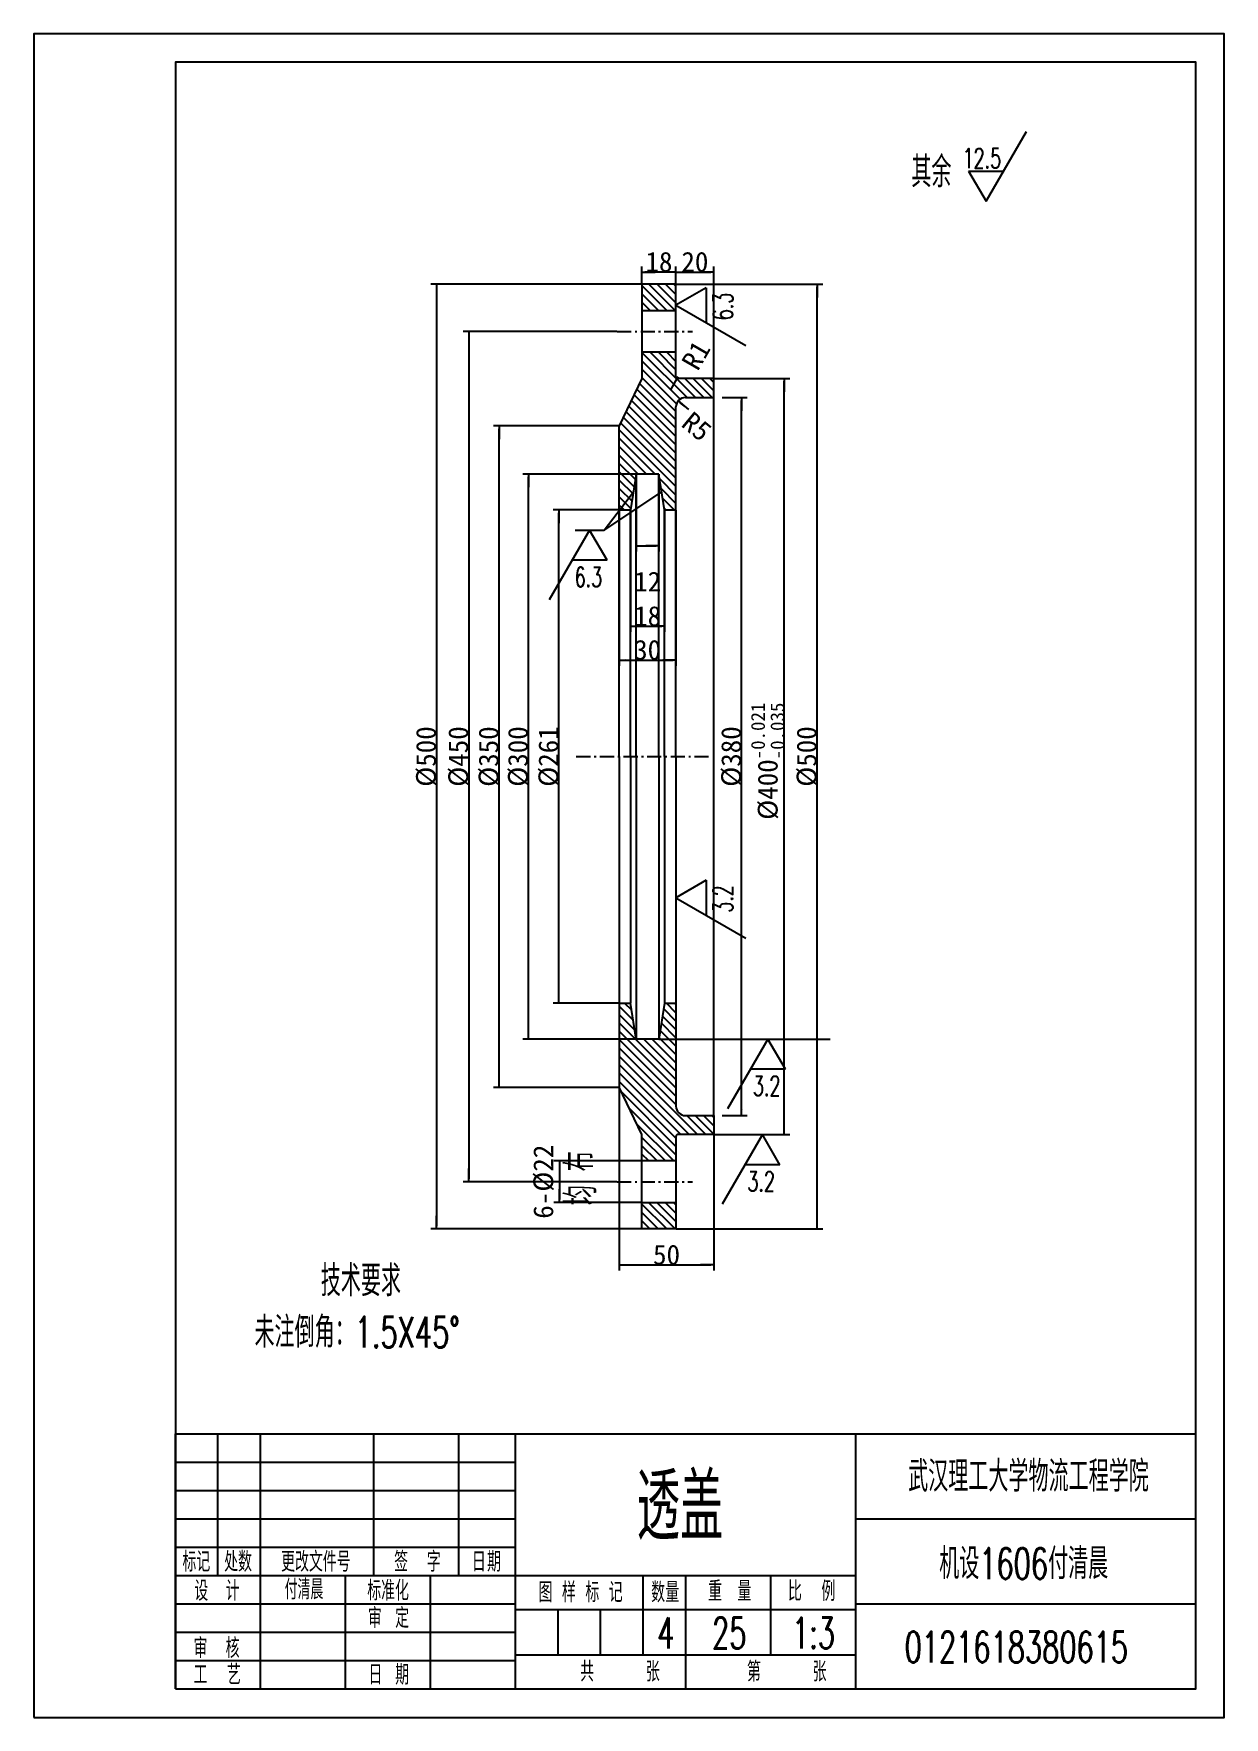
# Model space of a CAD drawing. Extents: x -50930 to -47866, y -71942 to -70760.
# Drawn here: x -50930 to -50300, y -71651 to -70760 of the extents above; entities outside this region: 3.
import ezdxf
from ezdxf.enums import TextEntityAlignment as Align

# ---------------------------------------------------------------- set-up
doc = ezdxf.new("R2010")
doc.units = 0
doc.header["$MEASUREMENT"] = 0
doc.linetypes.add('LINEL4', pattern=[12.5, 7.5, -2, 1, -2])
doc.layers.get('0').update_dxf_attribs({"linetype": 'CONTINUOUS'})
doc.layers.get('Defpoints').update_dxf_attribs({"linetype": 'CONTINUOUS'})
for name, color, linetype in [('L0', 7, 'CONTINUOUS'), ('L1', 7, 'CONTINUOUS'), ('L3', 4, 'CONTINUOUS'), ('L4', 1, 'LINEL4'), ('L8', 112, 'CONTINUOUS')]:
    doc.layers.add(name, color=color, linetype=linetype)
doc.styles.add('HZ', font='ROMANS', dxfattribs={"width": 0.65, "bigfont": 'HZTXT'})
doc.dimstyles.get("Standard").update_dxf_attribs({"dimtxt": 0.18, "dimasz": 0.18, "dimexe": 0.18, "dimexo": 0.0625, "dimgap": 0.09, "dimtad": 0, "dimtih": 1, "dimtoh": 1, "dimdec": 4, "dimzin": 0, "dimdsep": 46, "dimtxsty": 'Standard', "dimcen": 0.09, "dimadec": 0, "dimazin": 0, "dimtfac": 1, "dimtdec": 4, "dimtofl": 0, "dimtmove": 0, "dimatfit": 3, "dimfxl": 1, "dimtolj": 1, "dimtzin": 0, "dimarcsym": 0})
pattern_1 = [(135, (-122795.0257, -22186.838), (-2.20970869, -2.20970869), [])]

# ---------------------------------------------------------------- blocks, each defined once
blk = doc.blocks.new('D_BLK')
blk.add_line((0, 0), (-4.66, 0))
blk.add_solid([(0, 0), (-2.33, -0.33), (-2.33, 0.33)])
blk = doc.blocks.new('*D22')
at = {"layer": 'Defpoints', "color": 0, "transparency": 16777216}
for p in [(-50651.62, -71012.54), (-50619.67, -71012.54), (-50619.67, -71273.54)]:
    blk.add_point(p, dxfattribs=at)
at = {"layer": 'L8', "color": 0, "lineweight": -2, "transparency": 16777216}
for p, q in [((-50619.73, -71012.54), (-50654.62, -71012.54)), ((-50651.62, -71272.04), (-50651.62, -71014.04)), ((-50619.73, -71273.54), (-50654.62, -71273.54))]:
    blk.add_line(p, q, dxfattribs=at)
at = {"layer": 'L8', "color": 0, "lineweight": -2, "transparency": 16777216, "xscale": 1.5, "yscale": 1.5, "zscale": 1.5}
for p, rotation in [((-50651.62, -71012.54), 90), ((-50651.62, -71273.54), 270)]:
    blk.add_blockref('D_BLK', p, dxfattribs=dict(at, rotation=rotation))
at = {"layer": 'L8', "color": 0, "transparency": 16777216, "insert": (-50656.96, -71143.04), "char_height": 3.5, "attachment_point": 5, "rotation": 90}
blk.add_mtext('\\A1;{\\H3x;%%C261}', dxfattribs=at)
blk = doc.blocks.new('*D23')
at = {"layer": 'Defpoints', "color": 0, "transparency": 16777216}
for p in [(-50619.67, -71318.04), (-50569.67, -71343.04), (-50569.67, -71412.08)]:
    blk.add_point(p, dxfattribs=at)
at = {"layer": 'L8', "color": 0, "lineweight": -2, "transparency": 16777216}
for p, q in [((-50619.67, -71318.1), (-50619.67, -71415.08)), ((-50569.67, -71343.1), (-50569.67, -71415.08)), ((-50618.17, -71412.08), (-50571.17, -71412.08))]:
    blk.add_line(p, q, dxfattribs=at)
at = {"layer": 'L8', "color": 0, "lineweight": -2, "transparency": 16777216, "xscale": 1.5, "yscale": 1.5, "zscale": 1.5, "rotation": 180}
blk.add_blockref('D_BLK', (-50619.67, -71412.08), dxfattribs=at)
at = {"layer": 'L8', "color": 0, "lineweight": -2, "transparency": 16777216, "xscale": 1.5, "yscale": 1.5, "zscale": 1.5}
blk.add_blockref('D_BLK', (-50569.67, -71412.08), dxfattribs=at)
at = {"layer": 'L8', "color": 0, "transparency": 16777216, "insert": (-50594.67, -71406.74), "char_height": 3.5, "attachment_point": 5}
blk.add_mtext('\\A1;{\\H3x;50}', dxfattribs=at)
blk = doc.blocks.new('*D24')
at = {"layer": 'Defpoints', "color": 0, "transparency": 16777216}
for p in [(-50565.33, -70953.04), (-50554.93, -70953.04), (-50565.33, -71333.04)]:
    blk.add_point(p, dxfattribs=at)
at = {"layer": 'L8', "color": 0, "lineweight": -2, "transparency": 16777216}
for p, q in [((-50565.27, -70953.04), (-50551.93, -70953.04)), ((-50554.93, -71331.54), (-50554.93, -70954.54)), ((-50565.27, -71333.04), (-50551.93, -71333.04))]:
    blk.add_line(p, q, dxfattribs=at)
at = {"layer": 'L8', "color": 0, "lineweight": -2, "transparency": 16777216, "xscale": 1.5, "yscale": 1.5, "zscale": 1.5}
for p, rotation in [((-50554.93, -70953.04), 90), ((-50554.93, -71333.04), 270)]:
    blk.add_blockref('D_BLK', p, dxfattribs=dict(at, rotation=rotation))
at = {"layer": 'L8', "color": 0, "transparency": 16777216, "insert": (-50560.27, -71143.04), "char_height": 3.5, "attachment_point": 5, "rotation": 90}
blk.add_mtext('\\A1;{\\H3x;%%C380}', dxfattribs=at)
blk = doc.blocks.new('*D25')
at = {"layer": 'Defpoints', "color": 0, "transparency": 16777216}
for p in [(-50569.67, -70942.97), (-50532.48, -70942.97), (-50569.67, -71343.04)]:
    blk.add_point(p, dxfattribs=at)
at = {"layer": 'L8', "color": 0, "lineweight": -2, "transparency": 16777216}
for p, q in [((-50569.61, -70942.97), (-50529.48, -70942.97)), ((-50532.48, -71341.54), (-50532.48, -70944.47)), ((-50569.61, -71343.04), (-50529.48, -71343.04))]:
    blk.add_line(p, q, dxfattribs=at)
at = {"layer": 'L8', "color": 0, "lineweight": -2, "transparency": 16777216, "xscale": 1.5, "yscale": 1.5, "zscale": 1.5}
for p, rotation in [((-50532.48, -70942.97), 90), ((-50532.48, -71343.04), 270)]:
    blk.add_blockref('D_BLK', p, dxfattribs=dict(at, rotation=rotation))
at = {"layer": 'L8', "color": 0, "transparency": 16777216, "insert": (-50541.15, -71143.01), "char_height": 3.5, "attachment_point": 5, "rotation": 90}
blk.add_mtext('\\A1;{\\H3x;%%C400\\H0.7x;\\S-0.021 ^ -0.035;}', dxfattribs=at)
blk = doc.blocks.new('*D26')
at = {"layer": 'Defpoints', "color": 0, "transparency": 16777216}
for p in [(-50589.67, -70893.04), (-50515, -70893.04), (-50589.67, -71393.04)]:
    blk.add_point(p, dxfattribs=at)
at = {"layer": 'L8', "color": 0, "lineweight": -2, "transparency": 16777216}
for p, q in [((-50589.61, -70893.04), (-50512, -70893.04)), ((-50515, -71391.54), (-50515, -70894.54)), ((-50589.61, -71393.04), (-50512, -71393.04))]:
    blk.add_line(p, q, dxfattribs=at)
at = {"layer": 'L8', "color": 0, "lineweight": -2, "transparency": 16777216, "xscale": 1.5, "yscale": 1.5, "zscale": 1.5}
for p, rotation in [((-50515, -70893.04), 90), ((-50515, -71393.04), 270)]:
    blk.add_blockref('D_BLK', p, dxfattribs=dict(at, rotation=rotation))
at = {"layer": 'L8', "color": 0, "transparency": 16777216, "insert": (-50520.34, -71143.04), "char_height": 3.5, "attachment_point": 5, "rotation": 90}
blk.add_mtext('\\A1;{\\H3x;%%C500}', dxfattribs=at)
blk = doc.blocks.new('*D27')
at = {"layer": 'Defpoints', "color": 0, "transparency": 16777216}
for p in [(-50607.67, -70886.63), (-50607.67, -70893.04), (-50589.67, -70893.04)]:
    blk.add_point(p, dxfattribs=at)
at = {"layer": 'L8', "color": 0, "lineweight": -2, "transparency": 16777216}
for p, q in [((-50607.67, -70892.97), (-50607.67, -70883.63)), ((-50591.17, -70886.63), (-50606.17, -70886.63)), ((-50589.67, -70892.97), (-50589.67, -70883.63))]:
    blk.add_line(p, q, dxfattribs=at)
at = {"layer": 'L8', "color": 0, "lineweight": -2, "transparency": 16777216, "xscale": 1.5, "yscale": 1.5, "zscale": 1.5, "rotation": 180}
blk.add_blockref('D_BLK', (-50607.67, -70886.63), dxfattribs=at)
at = {"layer": 'L8', "color": 0, "lineweight": -2, "transparency": 16777216, "xscale": 1.5, "yscale": 1.5, "zscale": 1.5}
blk.add_blockref('D_BLK', (-50589.67, -70886.63), dxfattribs=at)
at = {"layer": 'L8', "color": 0, "transparency": 16777216, "insert": (-50598.67, -70881.29), "char_height": 3.5, "attachment_point": 5}
blk.add_mtext('\\A1;{\\H3x;18}', dxfattribs=at)
blk = doc.blocks.new('*D28')
at = {"layer": 'Defpoints', "color": 0, "transparency": 16777216}
for p in [(-50569.67, -70886.63), (-50589.67, -70893.04), (-50569.67, -70943.04)]:
    blk.add_point(p, dxfattribs=at)
at = {"layer": 'L8', "color": 0, "lineweight": -2, "transparency": 16777216}
for p, q in [((-50589.67, -70892.97), (-50589.67, -70883.63)), ((-50588.17, -70886.63), (-50571.17, -70886.63)), ((-50569.67, -70942.97), (-50569.67, -70883.63))]:
    blk.add_line(p, q, dxfattribs=at)
at = {"layer": 'L8', "color": 0, "lineweight": -2, "transparency": 16777216, "xscale": 1.5, "yscale": 1.5, "zscale": 1.5, "rotation": 180}
blk.add_blockref('D_BLK', (-50589.67, -70886.63), dxfattribs=at)
at = {"layer": 'L8', "color": 0, "lineweight": -2, "transparency": 16777216, "xscale": 1.5, "yscale": 1.5, "zscale": 1.5}
blk.add_blockref('D_BLK', (-50569.67, -70886.63), dxfattribs=at)
at = {"layer": 'L8', "color": 0, "transparency": 16777216, "insert": (-50579.67, -70881.29), "char_height": 3.5, "attachment_point": 5}
blk.add_mtext('\\A1;{\\H3x;20}', dxfattribs=at)
blk = doc.blocks.new('TK')
at = {"layer": 'L3'}
for p, q in [((-180, 45), (0, 45)), ((-180, 0), (-180, 45)), ((-172.5, 20), (-172.5, 45)), ((-165, 0), (-165, 45)), ((-145, 20), (-145, 45)), ((-130, 20), (-130, 45)), ((-120, 0), (-120, 45)), ((-60, 0), (-60, 45)), ((-180, 40), (-120, 40)), ((-180, 35), (-120, 35)), ((-180, 30), (-120, 30)), ((-60, 30), (0, 30)), ((-180, 25), (-120, 25)), ((-180, 20), (-120, 20)), ((-150, 0), (-150, 20)), ((-135, 0), (-135, 20)), ((-120, 20), (-60, 20)), ((-97.5, 6), (-97.5, 20)), ((-90, 0), (-90, 20)), ((-75, 6), (-75, 20)), ((-180, 15), (-120, 15)), ((-60, 15), (0, 15)), ((-120, 14), (-60, 14)), ((-112.5, 6), (-112.5, 14)), ((-105, 6), (-105, 14)), ((-180, 10), (-120, 10)), ((-120, 6), (-60, 6)), ((-180, 5), (-120, 5))]:
    blk.add_line(p, q, dxfattribs=at)
at = {"layer": 'L3', "style": 'HZ', "width": 0.7}
for s, p in [('标记', (-176.31, 20.69)), ('处数', (-168.95, 20.69)), ('更改文件号', (-155.23, 20.69)), ('标准化', (-142.49, 15.61)), ('图 样 标 记', (-108.53, 15.31)), ('共     张', (-101.59, 1.32)), ('第     张', (-72.17, 1.32))]:
    blk.add_text(s, height=3.5, dxfattribs=at).set_placement(p, align=Align.CENTER)
for s, p in [('签', (-141.42, 20.69)), ('日', (-127.7, 20.69)), ('设', (-176.67, 15.57)), ('数', (-96.09, 15.29)), ('重', (-86.05, 15.51)), ('比', (-71.96, 15.51)), ('审', (-146.05, 10.77)), ('审', (-176.79, 5.46)), ('工', (-176.79, 0.77)), ('日', (-145.93, 0.77))]:
    blk.add_text(s, height=3.5, dxfattribs=at).set_placement(p)
for s, p in [('字', (-133.2, 20.69)), ('期', (-122.6, 20.69)), ('计', (-168.69, 15.57)), ('量', (-91.14, 15.31)), ('量', (-78.42, 15.51)), ('例', (-63.62, 15.51)), ('定', (-138.79, 10.77)), ('核', (-168.69, 5.46)), ('艺', (-168.45, 0.77)), ('期', (-138.79, 0.77))]:
    blk.add_text(s, height=3.5, dxfattribs=at).set_placement(p, align=Align.RIGHT)
blk = doc.blocks.new('*D30')
at = {"layer": 'Defpoints', "color": 0, "transparency": 16777216}
for p in [(-50667.74, -70993.54), (-50610.67, -70993.54), (-50610.67, -71292.54)]:
    blk.add_point(p, dxfattribs=at)
at = {"layer": 'L8', "color": 0, "lineweight": -2, "transparency": 16777216}
for p, q in [((-50610.73, -70993.54), (-50670.74, -70993.54)), ((-50667.74, -71291.04), (-50667.74, -70995.04)), ((-50610.73, -71292.54), (-50670.74, -71292.54))]:
    blk.add_line(p, q, dxfattribs=at)
at = {"layer": 'L8', "color": 0, "lineweight": -2, "transparency": 16777216, "xscale": 1.5, "yscale": 1.5, "zscale": 1.5}
for p, rotation in [((-50667.74, -70993.54), 90), ((-50667.74, -71292.54), 270)]:
    blk.add_blockref('D_BLK', p, dxfattribs=dict(at, rotation=rotation))
at = {"layer": 'L8', "color": 0, "transparency": 16777216, "insert": (-50673.08, -71143.04), "char_height": 10.5, "attachment_point": 5, "rotation": 90}
blk.add_mtext('\\A1;%%C300', dxfattribs=at)
blk = doc.blocks.new('*D31')
at = {"layer": 'Defpoints', "color": 0, "transparency": 16777216}
for p in [(-50683.27, -70968.04), (-50619.67, -70968.04), (-50619.67, -71318.1)]:
    blk.add_point(p, dxfattribs=at)
at = {"layer": 'L8', "color": 0, "lineweight": -2, "transparency": 16777216}
for p, q in [((-50619.73, -70968.04), (-50686.27, -70968.04)), ((-50683.27, -71316.6), (-50683.27, -70969.54)), ((-50619.73, -71318.1), (-50686.27, -71318.1))]:
    blk.add_line(p, q, dxfattribs=at)
at = {"layer": 'L8', "color": 0, "lineweight": -2, "transparency": 16777216, "xscale": 1.5, "yscale": 1.5, "zscale": 1.5}
for p, rotation in [((-50683.27, -70968.04), 90), ((-50683.27, -71318.1), 270)]:
    blk.add_blockref('D_BLK', p, dxfattribs=dict(at, rotation=rotation))
at = {"layer": 'L8', "color": 0, "transparency": 16777216, "insert": (-50688.61, -71143.07), "char_height": 10.5, "attachment_point": 5, "rotation": 90}
blk.add_mtext('\\A1;%%C350', dxfattribs=at)
blk = doc.blocks.new('*D32')
at = {"layer": 'Defpoints', "color": 0, "transparency": 16777216}
for p in [(-50620.85, -70918.04), (-50699.31, -71368.04), (-50620.85, -71368.04)]:
    blk.add_point(p, dxfattribs=at)
at = {"layer": 'L8', "color": 0, "lineweight": -2, "transparency": 16777216}
for p, q in [((-50620.92, -70918.04), (-50702.31, -70918.04)), ((-50699.31, -70919.54), (-50699.31, -71366.54)), ((-50620.92, -71368.04), (-50702.31, -71368.04))]:
    blk.add_line(p, q, dxfattribs=at)
at = {"layer": 'L8', "color": 0, "lineweight": -2, "transparency": 16777216, "xscale": 1.5, "yscale": 1.5, "zscale": 1.5}
for p, rotation in [((-50699.31, -70918.04), 90), ((-50699.31, -71368.04), 270)]:
    blk.add_blockref('D_BLK', p, dxfattribs=dict(at, rotation=rotation))
at = {"layer": 'L8', "color": 0, "transparency": 16777216, "insert": (-50704.65, -71143.04), "char_height": 10.5, "attachment_point": 5, "rotation": 90}
blk.add_mtext('\\A1;%%C450', dxfattribs=at)
blk = doc.blocks.new('*D33')
at = {"layer": 'Defpoints', "color": 0, "transparency": 16777216}
for p in [(-50607.67, -70893.04), (-50716.38, -71393.04), (-50607.67, -71393.04)]:
    blk.add_point(p, dxfattribs=at)
at = {"layer": 'L8', "color": 0, "lineweight": -2, "transparency": 16777216}
for p, q in [((-50607.73, -70893.04), (-50719.38, -70893.04)), ((-50716.38, -70894.54), (-50716.38, -71391.54)), ((-50607.73, -71393.04), (-50719.38, -71393.04))]:
    blk.add_line(p, q, dxfattribs=at)
at = {"layer": 'L8', "color": 0, "lineweight": -2, "transparency": 16777216, "xscale": 1.5, "yscale": 1.5, "zscale": 1.5}
for p, rotation in [((-50716.38, -70893.04), 90), ((-50716.38, -71393.04), 270)]:
    blk.add_blockref('D_BLK', p, dxfattribs=dict(at, rotation=rotation))
at = {"layer": 'L8', "color": 0, "transparency": 16777216, "insert": (-50721.72, -71143.04), "char_height": 10.5, "attachment_point": 5, "rotation": 90}
blk.add_mtext('\\A1;%%C500', dxfattribs=at)
blk = doc.blocks.new('*D34')
at = {"layer": 'Defpoints', "color": 0, "transparency": 16777216}
for p in [(-50589.17, -70942.9), (-50588.67, -70942.04)]:
    blk.add_point(p, dxfattribs=at)
at = {"layer": 'L8', "color": 0, "lineweight": -2, "transparency": 16777216}
for p, q in [((-50589.92, -70944.2), (-50590.67, -70945.5)), ((-50588.67, -70942.04), (-50589.17, -70942.9))]:
    blk.add_line(p, q, dxfattribs=at)
at = {"layer": 'L8', "color": 0, "lineweight": -2, "transparency": 16777216, "xscale": 1.5, "yscale": 1.5, "zscale": 1.5, "rotation": 60.05485906030503}
blk.add_blockref('D_BLK', (-50589.17, -70942.9), dxfattribs=at)
at = {"layer": 'L8', "color": 0, "transparency": 16777216, "insert": (-50579.11, -70930.66), "char_height": 10.5, "attachment_point": 5, "rotation": 60.05486}
blk.add_mtext('\\A1;R1', dxfattribs=at)
blk = doc.blocks.new('*D35')
at = {"layer": 'Defpoints', "color": 0, "transparency": 16777216}
for p in [(-50588.53, -70954.86), (-50584.67, -70958.04)]:
    blk.add_point(p, dxfattribs=at)
at = {"layer": 'L8', "color": 0, "lineweight": -2, "transparency": 16777216}
blk.add_line((-50584.67, -70958.04), (-50587.37, -70955.81), dxfattribs=at)
at = {"layer": 'L8', "color": 0, "lineweight": -2, "transparency": 16777216, "xscale": 1.5, "yscale": 1.5, "zscale": 1.5, "rotation": 140.5269949743933}
blk.add_blockref('D_BLK', (-50588.53, -70954.86), dxfattribs=at)
at = {"layer": 'L8', "color": 0, "transparency": 16777216, "insert": (-50578.69, -70968.43), "char_height": 10.5, "attachment_point": 5, "rotation": 320.52699}
blk.add_mtext('\\A1;R5', dxfattribs=at)
blk = doc.blocks.new('*D36')
at = {"layer": 'Defpoints', "color": 0, "transparency": 16777216}
for p in [(-50610.67, -70993.54), (-50598.67, -70993.54), (-50598.67, -71031.56)]:
    blk.add_point(p, dxfattribs=at)
at = {"layer": 'L8', "color": 0, "lineweight": -2, "transparency": 16777216}
for p, q in [((-50610.67, -70993.6), (-50610.67, -71034.56)), ((-50598.67, -70993.6), (-50598.67, -71034.56)), ((-50609.17, -71031.56), (-50600.17, -71031.56))]:
    blk.add_line(p, q, dxfattribs=at)
at = {"layer": 'L8', "color": 0, "lineweight": -2, "transparency": 16777216, "xscale": 1.5, "yscale": 1.5, "zscale": 1.5, "rotation": 180}
blk.add_blockref('D_BLK', (-50610.67, -71031.56), dxfattribs=at)
at = {"layer": 'L8', "color": 0, "lineweight": -2, "transparency": 16777216, "xscale": 1.5, "yscale": 1.5, "zscale": 1.5}
blk.add_blockref('D_BLK', (-50598.67, -71031.56), dxfattribs=at)
at = {"layer": 'L8', "color": 0, "transparency": 16777216, "insert": (-50604.67, -71050.45), "char_height": 10.5, "attachment_point": 5}
blk.add_mtext('\\A1;12', dxfattribs=at)
blk = doc.blocks.new('*D37')
at = {"layer": 'Defpoints', "color": 0, "transparency": 16777216}
for p in [(-50613.67, -71012.54), (-50595.67, -71012.54), (-50595.67, -71074.12)]:
    blk.add_point(p, dxfattribs=at)
at = {"layer": 'L8', "color": 0, "lineweight": -2, "transparency": 16777216}
for p, q in [((-50613.67, -71012.6), (-50613.67, -71077.12)), ((-50595.67, -71012.6), (-50595.67, -71077.12)), ((-50612.17, -71074.12), (-50597.17, -71074.12))]:
    blk.add_line(p, q, dxfattribs=at)
at = {"layer": 'L8', "color": 0, "lineweight": -2, "transparency": 16777216, "xscale": 1.5, "yscale": 1.5, "zscale": 1.5, "rotation": 180}
blk.add_blockref('D_BLK', (-50613.67, -71074.12), dxfattribs=at)
at = {"layer": 'L8', "color": 0, "lineweight": -2, "transparency": 16777216, "xscale": 1.5, "yscale": 1.5, "zscale": 1.5}
blk.add_blockref('D_BLK', (-50595.67, -71074.12), dxfattribs=at)
at = {"layer": 'L8', "color": 0, "transparency": 16777216, "insert": (-50604.67, -71068.78), "char_height": 10.5, "attachment_point": 5}
blk.add_mtext('\\A1;18', dxfattribs=at)
blk = doc.blocks.new('*D38')
at = {"layer": 'Defpoints', "color": 0, "transparency": 16777216}
for p in [(-50619.67, -71012.54), (-50589.67, -71012.54), (-50589.67, -71091.98)]:
    blk.add_point(p, dxfattribs=at)
at = {"layer": 'L8', "color": 0, "lineweight": -2, "transparency": 16777216}
for p, q in [((-50619.67, -71012.6), (-50619.67, -71094.98)), ((-50589.67, -71012.6), (-50589.67, -71094.98)), ((-50618.17, -71091.98), (-50591.17, -71091.98))]:
    blk.add_line(p, q, dxfattribs=at)
at = {"layer": 'L8', "color": 0, "lineweight": -2, "transparency": 16777216, "xscale": 1.5, "yscale": 1.5, "zscale": 1.5, "rotation": 180}
blk.add_blockref('D_BLK', (-50619.67, -71091.98), dxfattribs=at)
at = {"layer": 'L8', "color": 0, "lineweight": -2, "transparency": 16777216, "xscale": 1.5, "yscale": 1.5, "zscale": 1.5}
blk.add_blockref('D_BLK', (-50589.67, -71091.98), dxfattribs=at)
at = {"layer": 'L8', "color": 0, "transparency": 16777216, "insert": (-50604.67, -71086.64), "char_height": 10.5, "attachment_point": 5}
blk.add_mtext('\\A1;30', dxfattribs=at)
blk = doc.blocks.new('*D39')
at = {"layer": 'Defpoints', "color": 0, "transparency": 16777216}
for p in [(-50607.67, -71357.04), (-50651.28, -71379.04), (-50607.67, -71379.04)]:
    blk.add_point(p, dxfattribs=at)
at = {"layer": 'L8', "color": 0, "lineweight": -2, "transparency": 16777216}
for p, q in [((-50607.73, -71357.04), (-50654.28, -71357.04)), ((-50651.28, -71358.54), (-50651.28, -71377.54)), ((-50607.73, -71379.04), (-50654.28, -71379.04))]:
    blk.add_line(p, q, dxfattribs=at)
at = {"layer": 'L8', "color": 0, "lineweight": -2, "transparency": 16777216, "xscale": 1.5, "yscale": 1.5, "zscale": 1.5}
for p, rotation in [((-50651.28, -71357.04), 90), ((-50651.28, -71379.04), 270)]:
    blk.add_blockref('D_BLK', p, dxfattribs=dict(at, rotation=rotation))
at = {"layer": 'L8', "color": 0, "transparency": 16777216, "insert": (-50659.66, -71368.04), "char_height": 10.5, "attachment_point": 5, "rotation": 90}
blk.add_mtext('\\A1;6-%%C22', dxfattribs=at)

msp = doc.modelspace()

# ---------------------------------------------------------------- hatches: boundary and pattern name
at = {"layer": 'L1'}
h = msp.add_hatch(dxfattribs=at)
h.set_pattern_fill('ANSI31', color=6, scale=25, angle=90)
h.set_pattern_definition(pattern_1)
h.paths.add_polyline_path([(-50607.67, -70929.04), (-50607.67, -70943.04), (-50619.67, -70968.04), (-50619.67, -71012.54), (-50613.67, -71012.54), (-50610.67, -70993.54), (-50598.67, -70993.54), (-50595.67, -71012.54), (-50589.67, -71012.54), (-50589.67, -70958.04, -0.414214), (-50584.67, -70953.04), (-50569.67, -70953.04), (-50569.67, -70943.04), (-50589.67, -70943.04), (-50589.67, -70929.04)])
h.paths.add_polyline_path([(-50607.67, -70893.04), (-50607.67, -70907.04), (-50589.67, -70907.04), (-50589.67, -70893.04)])
h = msp.add_hatch(dxfattribs=at)
h.set_pattern_fill('ANSI31', color=6, scale=25, angle=90)
h.set_pattern_definition(pattern_1)
h.paths.add_polyline_path([(-50607.67, -71343.04), (-50607.67, -71357.04), (-50589.67, -71357.04), (-50589.67, -71343.04), (-50569.67, -71343.04), (-50569.67, -71333.04), (-50584.67, -71333.04, -0.414214), (-50589.67, -71328.04), (-50589.67, -71273.54), (-50595.67, -71273.54), (-50598.67, -71292.54), (-50610.67, -71292.54), (-50613.67, -71273.54), (-50619.67, -71273.54), (-50619.67, -71318.04)])
h.paths.add_polyline_path([(-50607.67, -71379.04), (-50607.67, -71393.04), (-50589.67, -71393.04), (-50589.67, -71379.04)])

# ---------------------------------------------------------------- linework, layer by layer
at = {"layer": 'L0', "color": 4}
for p, q in [((-50425.57, -70849.17), (-50404.24, -70812.22)), ((-50434.81, -70833.17), (-50425.57, -70849.17)), ((-50434.81, -70833.17), (-50416.33, -70833.17))]:
    msp.add_line(p, q, dxfattribs=at)
at = {"layer": 'L0'}
for p, q in [((-50589.67, -70893.04), (-50607.67, -70893.04)), ((-50607.67, -70893.04), (-50607.67, -70943.04)), ((-50589.67, -70942.04), (-50589.67, -70893.04)), ((-50607.67, -70907.04), (-50589.67, -70907.04)), ((-50589.67, -70929.04), (-50607.67, -70929.04)), ((-50607.67, -70943.04), (-50619.67, -70968.04)), ((-50569.67, -70943.04), (-50588.67, -70943.04)), ((-50569.67, -70953.04), (-50569.67, -70943.04)), ((-50589.67, -71143.04), (-50589.67, -70958.04)), ((-50584.67, -70953.04), (-50569.67, -70953.04)), ((-50619.67, -71143.04), (-50619.67, -70968.04)), ((-50610.67, -70993.54), (-50613.67, -71012.54)), ((-50610.67, -71143.04), (-50610.67, -70993.54)), ((-50598.67, -70993.54), (-50610.67, -70993.54)), ((-50598.67, -71143.04), (-50598.67, -70993.54)), ((-50595.67, -71012.54), (-50598.67, -70993.54)), ((-50619.67, -71012.54), (-50613.67, -71012.54)), ((-50613.67, -71143.04), (-50613.67, -71012.54)), ((-50595.67, -71143.04), (-50595.67, -71012.54)), ((-50595.67, -71012.54), (-50589.67, -71012.54)), ((-50619.67, -71143.04), (-50619.67, -71318.04)), ((-50613.67, -71143.04), (-50613.67, -71273.54)), ((-50610.67, -71143.04), (-50610.67, -71292.54)), ((-50598.67, -71143.04), (-50598.67, -71292.54)), ((-50595.67, -71143.04), (-50595.67, -71273.54)), ((-50589.67, -71143.04), (-50589.67, -71328.04)), ((-50619.67, -71273.54), (-50613.67, -71273.54)), ((-50610.67, -71292.54), (-50613.67, -71273.54)), ((-50595.67, -71273.54), (-50598.67, -71292.54)), ((-50595.67, -71273.54), (-50589.67, -71273.54)), ((-50598.67, -71292.54), (-50610.67, -71292.54)), ((-50607.67, -71343.04), (-50619.67, -71318.04)), ((-50584.67, -71333.04), (-50569.67, -71333.04)), ((-50569.67, -71333.04), (-50569.67, -71343.04)), ((-50607.67, -71393.04), (-50607.67, -71343.04)), ((-50589.67, -71344.04), (-50589.67, -71393.04)), ((-50569.67, -71343.04), (-50588.67, -71343.04)), ((-50589.67, -71357.04), (-50607.67, -71357.04)), ((-50607.67, -71379.04), (-50589.67, -71379.04)), ((-50589.67, -71393.04), (-50607.67, -71393.04))]:
    msp.add_line(p, q, dxfattribs=at)
for centre, radius, start, end in [((-50588.67, -70942.04), 1, 180, 270), ((-50584.67, -70958.04), 5, 90, 180), ((-50584.67, -71328.04), 5, 180, 270), ((-50588.67, -71344.04), 1, 90, 180)]:
    msp.add_arc(centre, radius, start, end, dxfattribs=at)
at = {"layer": 'L1'}
for points in [[(-50929.53, -71651.5), (-50299.53, -71651.5), (-50299.53, -70760.5), (-50929.53, -70760.5)], [(-48286.44, -71942.39), (-47866.44, -71942.39), (-47866.44, -71645.39), (-48286.44, -71645.39)]]:
    msp.add_lwpolyline(points, close=True, dxfattribs=at)
at = {"layer": 'L3'}
for points in [[(-50854.53, -71636.5), (-50314.53, -71636.5), (-50314.53, -70775.5), (-50854.53, -70775.5)], [(-48261.44, -71937.39), (-47871.44, -71937.39), (-47871.44, -71650.39), (-48261.44, -71650.39)]]:
    msp.add_lwpolyline(points, close=True, dxfattribs=at)
at = {"layer": 'L4'}
for p, q in [((-50620.85, -70918.04), (-50580.85, -70918.04)), ((-50642.44, -71143.04), (-50570.44, -71143.04)), ((-50620.85, -71368.04), (-50580.85, -71368.04))]:
    msp.add_line(p, q, dxfattribs=at)
at = {"layer": 'L8'}
for p, q in [((-50573.67, -70895.01), (-50589.67, -70904.25)), ((-50573.67, -70895.01), (-50573.67, -70913.48)), ((-50589.67, -70904.25), (-50552.72, -70925.58)), ((-50569.67, -71333.04), (-50569.67, -70953.04)), ((-50627.72, -71023.19), (-50612.17, -71003.04)), ((-50627.72, -71023.19), (-50597.17, -71003.04)), ((-50635.36, -71023.19), (-50656.69, -71060.14)), ((-50643, -71023.19), (-50627.72, -71023.19)), ((-50626.12, -71039.19), (-50635.36, -71023.19)), ((-50626.12, -71039.19), (-50644.6, -71039.19)), ((-50573.67, -71208.55), (-50589.67, -71217.79)), ((-50573.67, -71208.55), (-50573.67, -71227.03)), ((-50589.67, -71217.79), (-50552.72, -71239.12)), ((-50598.67, -71292.54), (-50508.03, -71292.54)), ((-50541.03, -71292.54), (-50562.37, -71329.49)), ((-50531.8, -71308.54), (-50541.03, -71292.54)), ((-50531.8, -71308.54), (-50550.27, -71308.54)), ((-50543.95, -71343.04), (-50565.29, -71379.99)), ((-50534.72, -71359.04), (-50543.95, -71343.04)), ((-50534.72, -71359.04), (-50553.19, -71359.04))]:
    msp.add_line(p, q, dxfattribs=at)

# ---------------------------------------------------------------- block references
at = {"layer": 'L1', "xscale": 3, "yscale": 3, "zscale": 3}
msp.add_blockref('TK', (-50314.53, -71636.5), dxfattribs=at)
at = {"layer": 'L1'}
msp.add_blockref('TK', (-47871.44, -71937.39), dxfattribs=at)

# ---------------------------------------------------------------- texts
at = {"layer": 'L0', "color": 4, "style": 'HZ', "width": 0.65}
msp.add_attdef('12.5', (-50438, -70831.64), '', height=10.45, dxfattribs=at)
at = {"layer": 'L3', "attachment_point": 1, "style": 'HZ'}
for s, width, insert, char_height in [('\\pi29.807;透盖', 101.9507, (-50640.25, -71522.42), 35.1996), ('\\pi27.711;武汉理工大学物流工程学院', 180, (-50494.53, -71515.8), 16.325), ('\\pi44.137;机设1606付清晨', 180, (-50494.53, -71561.97), 16.325), ('\\pi12.8;付清晨', 45, (-50809.53, -71578.57), 10.5), ('4', 27.9083, (-50599.58, -71598.68), 16.32), ('25', 27.9083, (-50570.56, -71598.75), 16.325), ('1:3', 27.9083, (-50528.29, -71598.68), 16.325), ('\\pi25.827;0121618380615', 180, (-50494.53, -71606.12), 16.325)]:
    msp.add_mtext_dynamic_manual_height_columns(s, width=width, gutter_width=81.62, heights=[0], dxfattribs=dict(at, insert=insert, char_height=char_height))
at = {"layer": 'L8', "color": 4, "char_height": 16.325, "attachment_point": 1, "style": 'HZ'}
for s, width, insert in [('其余', 48.7015, (-50465.11, -70825.48)), ('\\pi35.975;技术要求\\P\\pi0.90491;未注倒角：1.5X45°', 112.4737, (-50813.6, -71412.29))]:
    msp.add_mtext_dynamic_manual_height_columns(s, width=width, gutter_width=81.62, heights=[0], dxfattribs=dict(at, insert=insert))
at = {"layer": 'L8', "insert": (-50648.14, -71380.45), "char_height": 16.325, "attachment_point": 1, "rotation": 90, "style": 'HZ'}
msp.add_mtext_dynamic_manual_height_columns('均 布', width=41.9898, gutter_width=81.62, heights=[0], dxfattribs=at)
at = {"layer": 'L8', "style": 'HZ', "width": 0.65}
for tag, p in [('6.3', (-50559.63, -70912.16)), ('3.2', (-50559.63, -71225.7))]:
    msp.add_attdef(tag, p, '', height=10.45, rotation=90, dxfattribs=at)
for tag, p in [('6.3', (-50643.28, -71053.23)), ('3.2', (-50548.95, -71322.58)), ('3.2', (-50551.87, -71373.08))]:
    msp.add_attdef(tag, p, '', height=10.45, dxfattribs=at)

# ---------------------------------------------------------------- dimensions: what is measured, and where the dimension line sits
at = {"layer": 'L8'}
dim = msp.add_linear_dim(base=(-50607.67, -70886.63), p1=(-50589.67, -70893.04), p2=(-50607.67, -70893.04), text='{\\H3x;<>}', dimstyle='Standard', override={"dimtxt": 3.5, "dimasz": 1.5, "dimexe": 3, "dimtad": 1, "dimtih": 0, "dimtoh": 0, "dimdec": 1, "dimzin": 9, "dimblk": 'D_BLK', "dimtfac": 0.6, "dimtdec": 1, "dimtofl": 1, "dimtmove": 2, "dimldrblk": 'D_BLK', "dimtzin": 9, "dimarcsym": 1}, dxfattribs=at)
dim.commit()
dim.dimension.update_dxf_attribs({"geometry": '*D27', "text_midpoint": (-50598.67, -70881.29)})
for base, p1, p2, angle, text, override, picture, middle in [((-50569.67, -70886.63), (-50589.67, -70893.04), (-50569.67, -70943.04), 180, '{\\H3x;<>}', {"dimtxt": 3.5, "dimasz": 1.5, "dimexe": 3, "dimtad": 1, "dimtih": 0, "dimtoh": 0, "dimdec": 1, "dimzin": 9, "dimblk": 'D_BLK', "dimtfac": 0.6, "dimtdec": 1, "dimtofl": 1, "dimtmove": 2, "dimldrblk": 'D_BLK', "dimtzin": 9, "dimarcsym": 1}, '*D28', (-50579.67, -70881.29)), ((-50716.38, -71393.04), (-50607.67, -70893.04), (-50607.67, -71393.04), 90, '%%C<>', {"dimtxt": 10.5, "dimasz": 1.5, "dimexe": 3, "dimtad": 1, "dimtih": 0, "dimtoh": 0, "dimdec": 1, "dimzin": 9, "dimblk": 'D_BLK', "dimtfac": 0.6, "dimtdec": 1, "dimtofl": 1, "dimtmove": 2, "dimldrblk": 'D_BLK', "dimtzin": 9, "dimarcsym": 1}, '*D33', (-50721.72, -71143.04)), ((-50515, -70893.04), (-50589.67, -71393.04), (-50589.67, -70893.04), 90, '{\\H3x;%%C<>}', {"dimtxt": 3.5, "dimasz": 1.5, "dimexe": 3, "dimtad": 1, "dimtih": 0, "dimtoh": 0, "dimdec": 1, "dimzin": 9, "dimblk": 'D_BLK', "dimtfac": 0.6, "dimtdec": 1, "dimtofl": 1, "dimtmove": 2, "dimldrblk": 'D_BLK', "dimtzin": 9, "dimarcsym": 1}, '*D26', (-50520.34, -71143.04)), ((-50699.31, -71368.04), (-50620.85, -70918.04), (-50620.85, -71368.04), 90, '%%C<>', {"dimtxt": 10.5, "dimasz": 1.5, "dimexe": 3, "dimtad": 1, "dimtih": 0, "dimtoh": 0, "dimdec": 1, "dimzin": 9, "dimblk": 'D_BLK', "dimtfac": 0.6, "dimtdec": 1, "dimtofl": 1, "dimtmove": 2, "dimldrblk": 'D_BLK', "dimtzin": 9, "dimarcsym": 1}, '*D32', (-50704.65, -71143.04)), ((-50532.48, -70942.97), (-50569.67, -71343.04), (-50569.67, -70942.97), 90, '{\\H3x;%%C400\\H0.7x;\\S-0.021 ^ -0.035;}', {"dimtxt": 3.5, "dimasz": 1.5, "dimexe": 3, "dimtad": 1, "dimtih": 0, "dimtoh": 0, "dimdec": 1, "dimzin": 9, "dimblk": 'D_BLK', "dimtfac": 0.6, "dimtdec": 1, "dimtofl": 1, "dimtmove": 2, "dimldrblk": 'D_BLK', "dimtzin": 9, "dimarcsym": 1}, '*D25', (-50541.15, -71143.01)), ((-50554.93, -70953.04), (-50565.33, -71333.04), (-50565.33, -70953.04), 90, '{\\H3x;%%C<>}', {"dimtxt": 3.5, "dimasz": 1.5, "dimexe": 3, "dimtad": 1, "dimtih": 0, "dimtoh": 0, "dimdec": 1, "dimzin": 9, "dimblk": 'D_BLK', "dimtfac": 0.6, "dimtdec": 1, "dimtofl": 1, "dimtmove": 2, "dimldrblk": 'D_BLK', "dimtzin": 9, "dimarcsym": 1}, '*D24', (-50560.27, -71143.04)), ((-50683.27, -70968.04), (-50619.67, -71318.1), (-50619.67, -70968.04), 90, '%%C350', {"dimtxt": 10.5, "dimasz": 1.5, "dimexe": 3, "dimtad": 1, "dimtih": 0, "dimtoh": 0, "dimdec": 1, "dimzin": 9, "dimblk": 'D_BLK', "dimtfac": 0.6, "dimtdec": 1, "dimtofl": 1, "dimtmove": 2, "dimldrblk": 'D_BLK', "dimtzin": 9, "dimarcsym": 1}, '*D31', (-50688.61, -71143.07)), ((-50667.74, -70993.54), (-50610.67, -71292.54), (-50610.67, -70993.54), 90, '%%C300', {"dimtxt": 10.5, "dimasz": 1.5, "dimexe": 3, "dimtad": 1, "dimtih": 0, "dimtoh": 0, "dimdec": 1, "dimzin": 9, "dimblk": 'D_BLK', "dimtfac": 0.6, "dimtdec": 1, "dimtofl": 1, "dimtmove": 2, "dimldrblk": 'D_BLK', "dimtzin": 9, "dimarcsym": 1}, '*D30', (-50673.08, -71143.04)), ((-50651.62, -71012.54), (-50619.67, -71273.54), (-50619.67, -71012.54), 90, '{\\H3x;%%C<>}', {"dimtxt": 3.5, "dimasz": 1.5, "dimexe": 3, "dimtad": 1, "dimtih": 0, "dimtoh": 0, "dimdec": 1, "dimzin": 9, "dimblk": 'D_BLK', "dimtfac": 0.6, "dimtdec": 1, "dimtofl": 1, "dimtmove": 2, "dimldrblk": 'D_BLK', "dimtzin": 9, "dimarcsym": 1}, '*D22', (-50656.96, -71143.04)), ((-50569.67, -71412.08), (-50619.67, -71318.04), (-50569.67, -71343.04), 180, '{\\H3x;<>}', {"dimtxt": 3.5, "dimasz": 1.5, "dimexe": 3, "dimtad": 1, "dimtih": 0, "dimtoh": 0, "dimdec": 1, "dimzin": 9, "dimblk": 'D_BLK', "dimtfac": 0.6, "dimtdec": 1, "dimtofl": 1, "dimtmove": 2, "dimldrblk": 'D_BLK', "dimtzin": 9, "dimarcsym": 1}, '*D23', (-50594.67, -71406.74)), ((-50651.28, -71379.04), (-50607.67, -71357.04), (-50607.67, -71379.04), 90, '6-%%C<>', {"dimtxt": 10.5, "dimasz": 1.5, "dimexe": 3, "dimtad": 1, "dimtih": 0, "dimtoh": 0, "dimdec": 1, "dimzin": 9, "dimblk": 'D_BLK', "dimtfac": 0.6, "dimtdec": 1, "dimtofl": 1, "dimtmove": 2, "dimldrblk": 'D_BLK', "dimtzin": 9, "dimarcsym": 1}, '*D39', (-50659.66, -71368.04))]:
    dim = msp.add_linear_dim(base=base, p1=p1, p2=p2, angle=angle, text=text, dimstyle='Standard', override=override, dxfattribs=at)
    dim.commit()
    dim.dimension.update_dxf_attribs({"geometry": picture, "text_midpoint": middle})
for center, mpoint, picture, middle in [((-50588.67, -70942.04), (-50589.17, -70942.9), '*D34', (-50579.11, -70930.66)), ((-50584.67, -70958.04), (-50588.53, -70954.86), '*D35', (-50578.69, -70968.43))]:
    dim = msp.add_radius_dim(center=center, mpoint=mpoint, dimstyle='Standard', override={"dimtxt": 10.5, "dimasz": 1.5, "dimexe": 3, "dimtad": 1, "dimtih": 0, "dimtoh": 0, "dimdec": 1, "dimzin": 9, "dimblk": 'D_BLK', "dimtfac": 0.6, "dimtdec": 1, "dimtofl": 1, "dimtmove": 2, "dimldrblk": 'D_BLK', "dimtzin": 9, "dimarcsym": 1}, dxfattribs=at)
    dim.commit()
    dim.dimension.update_dxf_attribs({"geometry": picture, "text_midpoint": middle, "dimtype": 164})
dim = msp.add_aligned_dim(p1=(-50610.67, -70993.54), p2=(-50598.67, -70993.54), distance=-38.02, dimstyle='Standard', override={"dimtxt": 10.5, "dimasz": 1.5, "dimexe": 3, "dimtad": 1, "dimtih": 0, "dimtoh": 0, "dimdec": 1, "dimzin": 9, "dimblk": 'D_BLK', "dimtfac": 0.6, "dimtdec": 1, "dimtofl": 1, "dimtmove": 2, "dimldrblk": 'D_BLK', "dimtzin": 9, "dimarcsym": 1}, dxfattribs=at)
dim.commit()
dim.dimension.update_dxf_attribs({"geometry": '*D36', "text_midpoint": (-50604.67, -71050.45)})
for base, p1, p2, picture, middle in [((-50589.67, -71091.98), (-50619.67, -71012.54), (-50589.67, -71012.54), '*D38', (-50604.67, -71086.64)), ((-50595.67, -71074.12), (-50613.67, -71012.54), (-50595.67, -71012.54), '*D37', (-50604.67, -71068.78))]:
    dim = msp.add_linear_dim(base=base, p1=p1, p2=p2, dimstyle='Standard', override={"dimtxt": 10.5, "dimasz": 1.5, "dimexe": 3, "dimtad": 1, "dimtih": 0, "dimtoh": 0, "dimdec": 1, "dimzin": 9, "dimblk": 'D_BLK', "dimtfac": 0.6, "dimtdec": 1, "dimtofl": 1, "dimtmove": 2, "dimldrblk": 'D_BLK', "dimtzin": 9, "dimarcsym": 1}, dxfattribs=at)
    dim.commit()
    dim.dimension.update_dxf_attribs({"geometry": picture, "text_midpoint": middle})

doc.saveas('drawing.dxf')
